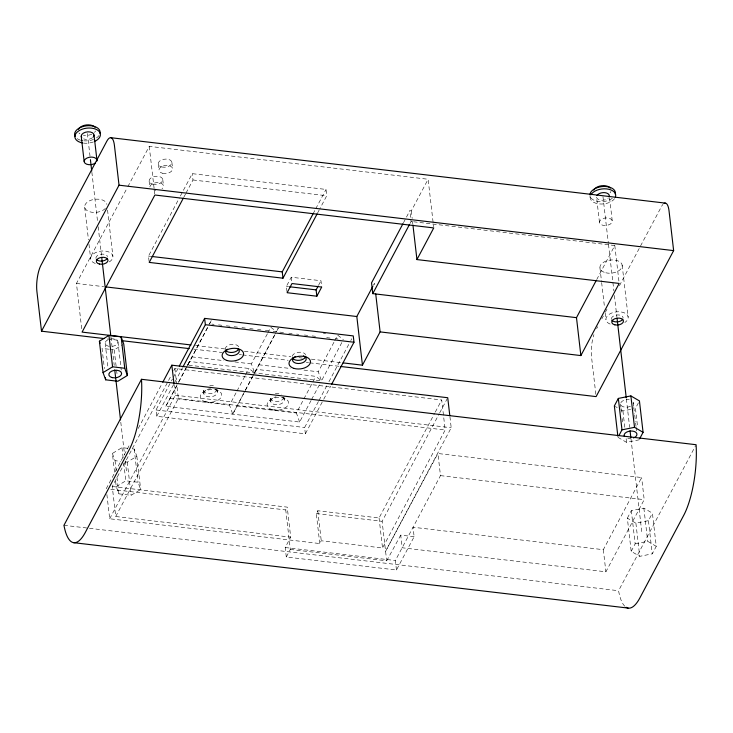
<?xml version="1.0" encoding="UTF-8"?>
<svg xmlns="http://www.w3.org/2000/svg" width="733" height="733" viewBox="0 0 733 733"><rect width="100%" height="100%" fill="white"/><g stroke="black" fill="none" stroke-linecap="round" stroke-linejoin="round"><path stroke-width="0.55" stroke-dasharray="3.67 2.75" d="M341.835 342.558L321.512 380.83L187.749 365.052L189.517 361.461L248.963 368.47L254.626 372.941L274.948 334.669M209.629 323.839L211.397 320.248L208.905 324.939M267.362 333.836L251.401 363.889L254.626 372.941L256.394 369.35L315.85 376.359L321.512 380.83L318.278 371.787L334.239 341.725M273.171 331.334L276.515 331.728L278.283 328.137L275.287 333.772M311.085 400.456L299.623 422.043L165.86 406.265L178.046 383.066M187.749 365.052L208.41 325.883M235.999 392.897L229.511 405.111L232.746 414.154L244.923 390.955M254.626 372.941L274.793 334.706M81.684 328.705L76.452 283.442L127.295 187.685M127.835 186.677L149.239 146.362L428.118 179.255L433.615 226.781M149.092 261.351L148.487 256.092L179.319 198.02M180.391 196.004L192.257 173.657L326.02 189.444L326.744 195.757L319.808 208.823M183.91 197.067L185.513 194.053M186.045 193.045L192.99 179.979L192.257 173.657M106.221 488.755L130.227 443.547M138.225 428.475L162.24 383.267M112.25 486.492L287.226 507.135L290.699 537.152L115.722 516.508L112.25 486.492L171.146 375.571M173.822 370.531L174.894 368.516L441.706 399.989L445.178 430.005L382.534 547.991L321.256 540.762L319.771 543.556L109.693 518.772L106.862 494.317M322.227 402.041L305.359 433.817L156.734 416.289L156.001 409.967L169.891 383.799M171.385 380.995L172.374 379.126M173.364 377.257L178.825 366.976M156.734 416.289L174.097 383.579M175.095 381.71L182.535 367.691M178.54 382.122L186.026 368.03M186.521 367.096L189.517 361.461M165.86 406.265L178.366 382.718M178.889 381.728L208.584 325.8M109.693 518.772L175.315 395.197L174.152 385.191M115.722 516.508L178.366 398.532L176.827 385.191M313.083 213.807L315.227 209.766M315.758 208.749L326.02 189.444M317.673 212.845L319.276 209.83M286.997 291.652L286.383 286.383L291.248 277.221L320.972 280.73L321.705 287.052M236.997 391.019L244.978 375.983M245.473 375.049L248.963 368.47M267.857 332.892L270.349 328.201M245.427 390.011L252.409 376.863M252.903 375.928L256.394 369.35M232.746 414.154L244.73 391.587M245.253 390.607L253.581 374.902M318.543 285.311L320.972 280.73M299.623 422.043L296.398 413L302.876 400.786M303.874 398.908L312.359 382.938M312.854 382.003L315.85 376.359M334.734 340.781L337.73 335.146L343.392 339.617M403.462 222.768L409.848 210.738L411.305 210.912L428.118 179.255M311.607 399.476L319.945 383.771M373.418 285.247L374.49 283.231L374.737 285.384M410.022 223.483L411.085 221.485L409.848 210.738M305.359 433.817L304.626 427.504L318.516 401.336M319.011 400.401L327.449 384.513M328.943 381.71L349.284 343.392M350.777 340.588L351.767 338.719M323.72 399.238L330.665 386.154M449.925 416.628L451.207 427.742L385.585 551.326L437.931 453.507L641.641 477.54L603.332 549.686L413.036 527.238L414.136 536.712L396.452 569.999L286.291 557.007L290.305 549.429L285.742 509.939L287.226 507.135M286.291 557.007L285.192 547.524L290.699 537.152M319.771 543.556L316.299 513.54L317.783 510.745L379.062 517.974L434.742 413.1M435.283 412.093L441.706 399.989M290.305 549.429L386.685 560.8L382.113 521.31L439.195 413.806M439.727 412.798L447.203 398.734M396.452 569.999L395.362 560.525L440.487 475.625L437.931 453.507M596.708 279.585L614.795 245.518L413.687 221.787M596.653 328.641L597.679 326.698M601.802 318.937L603.351 316.024M605.412 312.139L606.961 309.216M619.44 285.714L661.404 206.688A18.957 5.754 -83.3 0 1 662.98 204.351M638.434 402.793L635.447 408.418L637.655 427.495M627.347 518.167L631.324 510.663L643.867 508.161L652.416 513.155L656.255 546.332L652.269 553.836L639.735 556.338L631.186 551.344L627.347 518.167L635.896 523.17L648.43 520.659L652.416 513.155M414.136 536.712L400.722 535.127L402.179 547.771L605.889 571.804L644.197 499.659L641.641 477.54M631.186 551.344L635.163 543.84L631.324 510.663M624.763 606.209A54.984 16.685 -83.3 0 1 618.57 590.725L695.562 445.728M386.685 560.8L400.722 535.127M202.904 392.329L205.533 390.432M269.781 400.218L272.419 398.321M109.794 349.329L114.22 349.852L122.805 344.647M114.568 472.235L112.396 453.434L121.971 447.634L128.632 448.422M125.041 461.854L127.267 462.12L136.842 456.32L134.194 449.072L129.75 448.55M116.235 486.611L125.81 480.811L138.033 482.25L140.681 489.497L131.106 495.297L118.883 493.85L116.235 486.611L115.466 479.978M621.007 409.82L622.913 410.929L633.358 408.84M617.992 437.344L626.541 442.338L639.084 439.827M635.163 543.84L647.706 541.339L656.255 546.332M192.99 179.979L326.744 195.757M411.085 221.485L412.551 221.65L412.807 223.886M148.487 256.092L150.751 256.358M286.383 286.383L288.591 286.64M76.452 283.442L103.692 286.658M323.418 333.46L325.617 333.717M211.855 324.096L214.091 324.362M218.544 324.884L221.888 325.278M226.35 325.809L231.921 326.469M234.157 326.726L237.501 327.12M241.954 327.651L245.298 328.045M249.761 328.567L253.105 328.961M257.558 329.493L260.902 329.887M265.364 330.409L268.709 330.803M279.859 332.122L284.312 332.645M288.775 333.176L292.119 333.57M296.572 334.092L298.807 334.358M304.378 335.018L307.723 335.412M312.185 335.934L315.529 336.328M326.671 337.647L330.015 338.041M335.595 338.692L337.821 338.958M195.583 345.49L225.095 348.972M244.391 351.254L290.937 356.742M298.881 357.677L302.28 358.08M311.36 359.152L342.009 362.771M107.421 338.958L119.919 340.433M193.796 349.146L222.209 352.5M239.251 354.515L241.524 354.781M242.66 354.919L288.124 360.279M306.302 362.423L308.575 362.688M309.711 362.826L339.26 366.308M191.945 356.879L223.877 360.645M234.881 361.946L251.401 363.889M258.831 364.768L290.754 368.534M303.966 370.092L318.278 371.787M108.686 349.192L102.043 348.413L104.379 368.607M175.315 395.197L451.207 427.742M178.366 398.532L445.178 430.005M170.065 398.092L229.511 405.111M236.942 405.981L296.398 413M156.001 409.967L304.626 427.504M440.487 475.625L644.197 499.659M112.396 453.434L115.044 460.681L120.597 461.332M110.765 489.296L285.742 509.939M316.299 513.54L382.113 521.31M285.192 547.524L395.362 560.525M63.963 525.295L618.57 590.725M283.24 397.79L284.963 398.505M215.502 389.544L218.077 390.607M615.308 406.485L617.204 407.594M270.853 327.257L276.515 331.728M622.17 265.236L628.163 317.05M648.43 520.659L652.269 553.836M609.599 198.038L612.275 221.119A6.432 3.775 -6.6 0 1 602.801 225.26A6.432 3.775 -6.6 0 1 602.535 218.718A6.432 3.775 -6.6 0 1 612.275 221.119M633.303 402.848L633.688 406.21M633.816 407.337L634.595 414.063M634.723 415.19L635.502 421.915M635.639 423.042L636.024 426.404M636.152 427.531L636.546 430.894M614.795 245.518L619.055 282.315M643.867 508.161L647.706 541.339M602.966 196.609L608.353 243.2M608.491 244.336L613.878 290.937M614.401 295.481L616.902 317.068M626.367 398.899L629.656 427.312M630.976 438.673L641.76 531.865M622.913 410.929L624.855 427.751M626.541 442.338L626.028 437.848A6.432 3.775 -6.6 0 0 630.682 438.609M635.896 523.17L639.735 556.338M599.466 222.273L596.543 196.994A6.432 3.775 -6.6 0 0 601.188 200.201A6.432 3.775 -6.6 0 0 608.308 198.084M620.494 404.002L620.878 407.365M621.007 408.492L621.657 414.099M622.18 418.58L622.564 421.951M599.951 267.921L601.518 281.435M601.646 282.562L604.514 307.347M605.165 312.982L605.944 319.735M589.946 195.629L590.193 197.782M595.847 394.345L591.513 356.889A18.957 5.754 -83.3 0 1 593.932 334.615M603.332 549.686L605.889 571.804M411.305 210.912L412.175 218.434M379.062 517.974L382.534 547.991M291.248 277.221L291.981 283.543M317.783 510.745L321.256 540.762M270.303 398.294L270.688 401.583M203.417 390.405L203.801 393.694M171.879 162.323L172.612 168.645M162.763 179.503L163.496 185.816M158.236 163.981L158.969 170.294M149.239 146.362L154.745 193.888M174.894 368.516L176.699 384.083M149.12 181.152L149.853 187.465M136.842 456.32L140.681 489.497M107.559 210.078L112.9 256.266M134.194 449.072L138.033 482.25M117.986 341.963L121.229 370.009M127.267 462.12L131.106 495.297M114.22 349.852L116.428 368.919M116.556 370.037L117.078 374.526M87.392 133.543L90.022 156.266M91.863 172.182L97.645 222.191M98.176 226.735L101.466 255.148M110.93 336.969L114.22 365.382M120.789 422.208L124.601 455.166M125.261 460.846L126.442 471.081M121.971 447.634L123.117 457.584M123.758 463.109L125.81 480.811M105.186 343.301L108.044 367.984M115.044 460.681L116.19 470.632M116.959 477.265L118.883 493.85M84.689 207.137L88.464 239.801M88.986 244.309L90.681 258.951M284.065 397.698L284.294 399.723M217.188 389.809L217.417 391.834M225.306 349.192A6.872 4.032 -6.6 0 1 231.637 344.391A6.872 4.032 -6.6 0 1 238.949 347.579M217.032 389.58A6.872 4.032 -6.6 0 1 208.758 393.667A6.872 4.032 -6.6 0 1 203.747 388.838M209.757 385.604A6.872 4.032 -6.6 0 1 215.676 386.731M292.22 356.293A6.872 4.032 -6.6 0 1 298.523 352.28A6.872 4.032 -6.6 0 1 305.615 354.717M283.918 397.469A6.872 4.032 -6.6 0 1 274.957 401.492A6.872 4.032 -6.6 0 1 271.192 395.921M275.333 393.722A6.872 4.032 -6.6 0 1 281.646 394.116M282.59 397.561A6.872 4.032 -6.6 0 1 281.106 403.819A6.872 4.032 -6.6 0 1 271.146 402.637A6.872 4.032 -6.6 0 1 276.084 396.8M215.704 389.672A6.872 4.032 -6.6 0 1 213.807 396.095A6.872 4.032 -6.6 0 1 203.966 394.235A6.872 4.032 -6.6 0 1 210.628 388.71M93.348 141.955A12.828 7.522 -6.6 0 1 83.434 143.082M99.001 135.523A12.828 7.522 -6.6 0 1 96.426 137.932M93.522 139.444A12.828 7.522 -6.6 0 1 83.809 140.809M80.493 140.177A12.828 7.522 -6.6 0 1 77.167 138.61M95.51 130.95A8.897 5.223 -6.6 0 1 94.465 132.389M91.808 134.166A8.897 5.223 -6.6 0 1 83.342 135.184M79.924 133.818A8.897 5.223 -6.6 0 1 78.953 132.93M92.605 137.639A6.432 3.775 -6.6 0 1 83.599 138.876M614.575 198.661A12.828 7.522 -6.6 0 1 599.347 203.939A12.828 7.522 -6.6 0 1 590.312 196.279M612.348 198.276A12.828 7.522 -6.6 0 1 599.118 201.602A12.828 7.522 -6.6 0 1 590.038 196.142M610.974 191.368A8.897 5.223 -6.6 0 1 610.094 192.834M110.619 338.958A6.432 3.775 -6.6 0 1 117.958 341.77A6.432 3.775 -6.6 0 1 111.902 346.397M109.309 346.352A6.432 3.775 -6.6 0 1 105.204 343.465A6.432 3.775 -6.6 0 1 108.246 339.654M633.165 402.17A6.432 3.775 -6.6 0 1 633.065 403.965M630.426 406.32A6.432 3.775 -6.6 0 1 620.521 404.304A6.432 3.775 -6.6 0 1 629.226 399.714M95.95 258.318A5.891 3.454 -6.6 0 1 101.09 254.214A5.891 3.454 -6.6 0 1 107.577 256.605M95.299 263.459A11.187 6.56 -6.6 0 1 93.338 253.957A11.187 6.56 -6.6 0 1 109.758 252.399A11.187 6.56 -6.6 0 1 108.86 262.167M105.387 208.419A11.187 6.56 -6.6 0 1 87.392 210.756A11.187 6.56 -6.6 0 1 91.497 200.036A11.187 6.56 -6.6 0 1 106.908 204.443M611.395 318.828A5.891 3.454 -6.6 0 1 617.314 314.943A5.891 3.454 -6.6 0 1 623.114 318.012M610.177 324.096A11.187 6.56 -6.6 0 1 608.601 314.741A11.187 6.56 -6.6 0 1 624.672 313.009A11.187 6.56 -6.6 0 1 624.846 322.511M149.844 186.942A6.872 4.032 -6.6 0 1 159.079 182.673A6.872 4.032 -6.6 0 1 162.057 188.738M155.708 190.727A6.872 4.032 -6.6 0 1 153.985 190.571M205.368 401.766A10.793 6.331 -6.6 0 0 221.723 395.27A10.793 6.331 -6.6 0 0 205.836 390.726A10.793 6.331 -6.6 0 0 205.368 401.766M272.245 409.665A10.793 6.331 -6.6 0 0 288.6 403.159A10.793 6.331 -6.6 0 0 272.722 398.615A10.793 6.331 -6.6 0 0 272.245 409.665M161.837 166.968A6.872 4.032 -6.6 0 0 171.898 162.506A6.872 4.032 -6.6 0 0 161.452 159.986A6.872 4.032 -6.6 0 0 161.837 166.968M152.721 184.139A6.872 4.032 -6.6 0 0 162.781 179.677A6.872 4.032 -6.6 0 0 152.327 177.157A6.872 4.032 -6.6 0 0 152.721 184.139M605.806 272.786A11.187 6.56 -6.6 0 0 622.198 265.52A11.187 6.56 -6.6 0 0 605.174 261.424A11.187 6.56 -6.6 0 0 605.806 272.786M162.57 173.281A6.872 4.032 -6.6 0 0 172.631 168.819A6.872 4.032 -6.6 0 0 162.176 166.309A6.872 4.032 -6.6 0 0 162.57 173.281"/><path stroke-width="1.1" d="M41.506 331.188L119.03 185.183L114.43 145.464A18.957 5.754 -83.3 0 0 106.798 141.258L41.011 265.154A18.957 5.754 -83.3 0 0 36.907 291.468L41.506 331.188L104.013 338.554M183.378 198.075L149.22 262.405L282.984 278.192L317.142 213.853M141.487 379.291L63.963 525.295A54.984 16.685 -83.3 0 0 85.358 532.332L129.09 449.98A54.984 16.685 -83.3 0 0 141.487 379.291L696.093 444.72A54.984 16.685 -83.3 0 1 683.687 515.409L639.964 597.761A54.984 16.685 -83.3 0 1 626.046 607.245M162.772 382.26L171.843 365.181L447.735 397.726L449.787 415.519M179.319 366.042L204.626 318.379L353.26 335.916L353.984 342.229L331.655 384.284M183.03 366.757L205.359 324.701L204.626 318.379M282.984 278.192L282.251 271.87L313.083 213.807M316.839 296.205L321.705 287.052L291.981 283.543L287.116 292.705L316.839 296.205L316.115 289.892L318.058 286.227M402.93 223.767L371.539 282.883L372.776 293.631L576.486 317.655L596.176 280.583M343.145 362.899L362.441 365.181L356.815 316.519L372.877 286.255M372.776 293.631L409.49 224.49M362.441 365.181L380.115 331.893L580.875 355.578L619.183 283.433L416.94 259.574L433.744 227.917L154.874 195.015L82.078 332.104L191.047 344.959M664.052 203.444A18.957 5.754 -83.3 0 1 669.037 210.893L673.636 250.613L596.112 396.608L340.396 366.445M639.579 438.893L643.07 432.323L639.433 400.914L630.875 395.921L618.34 398.431L614.355 405.935L617.864 436.217M618.991 435.466L621.978 429.84L618.34 398.431M99.404 341.193L108.951 335.412L121.128 336.85L123.758 344.07L127.395 375.479L117.857 381.261L105.68 379.822L103.041 372.602L99.404 341.193L100.164 343.255M103.041 372.602L112.58 366.821L124.757 368.259L127.395 375.479M621.978 429.84L634.512 427.33L643.07 432.323M110.738 137.685L665.344 203.114M119.03 185.183L673.636 250.613M151.887 256.486L282.251 271.87M289.691 286.768L316.115 289.892M105.964 286.924L356.815 316.519M205.359 324.701L353.984 342.229M122.191 340.708L189.251 348.615M73.483 542.649L628.089 608.078M630.875 395.921L634.512 427.33M617.039 318.214L626.239 397.762M630.05 430.72L630.838 437.537M576.486 317.655L580.875 355.578M412.936 225.004L416.94 259.574M375.727 293.979L380.115 331.893M171.843 365.181L174.023 384.083M121.128 336.85L124.757 368.259M94.035 135.055L96.967 160.325M90.416 159.675L91.735 171.046M101.722 257.42L110.802 335.833M114.742 369.927L120.533 419.936M108.951 335.412L112.58 366.821M81.226 136.21L84.158 161.48M105.424 377.577L105.68 379.822M238.628 349.155A6.872 4.032 -6.6 0 1 231.958 352.445A6.872 4.032 -6.6 0 1 225.526 349.953M305.798 356.256A6.872 4.032 -6.6 0 1 299.504 360.279A6.872 4.032 -6.6 0 1 292.412 357.841M303.407 355.862A6.872 4.032 -6.6 0 1 304.452 361.772A6.872 4.032 -6.6 0 1 294.281 362.523A6.872 4.032 -6.6 0 1 295.362 356.458M237.593 348.459A6.872 4.032 -6.6 0 1 237.235 354.103A6.872 4.032 -6.6 0 1 227.734 354.809A6.872 4.032 -6.6 0 1 227.422 349.22M82.371 142.908A12.828 7.522 -6.6 0 1 77.222 132.041A12.828 7.522 -6.6 0 1 96.893 129.723A12.828 7.522 -6.6 0 1 94.493 141.487M75.123 136.365A12.828 7.522 -6.6 0 1 86.412 125.829A12.828 7.522 -6.6 0 1 100.009 133.388M82.096 140.571A12.828 7.522 -6.6 0 1 81.281 140.388M78.486 129.31A8.897 5.223 -6.6 0 1 86.338 124.958A8.897 5.223 -6.6 0 1 95.043 127.331M95.537 162.918A6.432 3.775 -6.6 0 1 85.055 163.257A6.432 3.775 -6.6 0 1 89.389 157.265A6.432 3.775 -6.6 0 1 96.875 161.068M81.711 137.52A6.432 3.775 -6.6 0 1 87.905 131.821A6.432 3.775 -6.6 0 1 93.329 136.934M590.88 194.85A12.828 7.522 -6.6 0 1 606.576 188.903A12.828 7.522 -6.6 0 1 615.344 197.296M589.937 194.529A12.828 7.522 -6.6 0 1 603.992 186.466A12.828 7.522 -6.6 0 1 615.317 194.181M593.794 190.104A8.897 5.223 -6.6 0 1 601.646 185.742A8.897 5.223 -6.6 0 1 610.351 188.124M596.974 195.5A6.432 3.775 -6.6 0 1 604.963 192.669A6.432 3.775 -6.6 0 1 609.114 196.966M624.406 436.41A6.432 3.775 -6.6 0 1 628.273 431.462A6.432 3.775 -6.6 0 1 636.372 432.837A6.432 3.775 -6.6 0 1 633.523 437.958M107.366 258.263A5.891 3.454 -6.6 0 1 101.988 261.058A5.891 3.454 -6.6 0 1 96.353 259.308M622.748 319.221A5.891 3.454 -6.6 0 1 617.195 321.888A5.891 3.454 -6.6 0 1 611.725 319.982M227.248 360.554A10.793 6.331 -6.6 0 0 243.603 354.057A10.793 6.331 -6.6 0 0 227.725 349.513A10.793 6.331 -6.6 0 0 227.248 360.554M294.135 368.442A10.793 6.331 -6.6 0 0 310.49 361.946A10.793 6.331 -6.6 0 0 294.602 357.402A10.793 6.331 -6.6 0 0 294.135 368.442M112.296 377.632A6.432 3.775 -6.6 0 0 121.614 373.372A6.432 3.775 -6.6 0 0 111.746 371.118A6.432 3.775 -6.6 0 0 112.296 377.632M614.859 324.847A5.891 3.454 -6.6 0 0 623.481 321.017A5.891 3.454 -6.6 0 0 614.52 318.864A5.891 3.454 -6.6 0 0 614.859 324.847M99.395 264.036A5.891 3.454 -6.6 0 0 108.017 260.206A5.891 3.454 -6.6 0 0 99.065 258.053A5.891 3.454 -6.6 0 0 99.395 264.036"/></g></svg>
